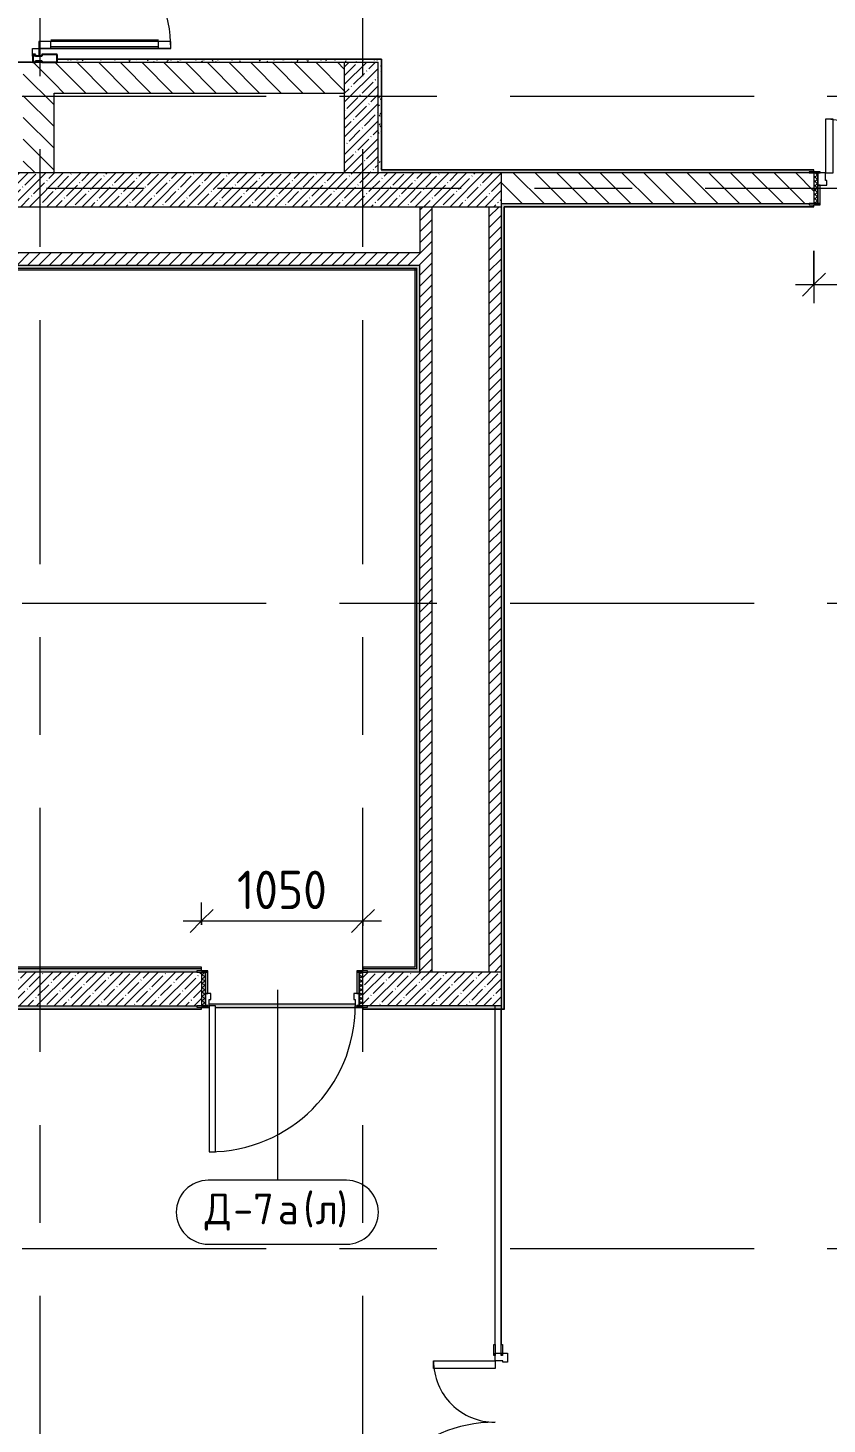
# Model space of a CAD drawing. Header units: millimetres. Extents: x 81382 to 274816, y -8553 to 29000.
# Drawn here: x 98530 to 103731, y 2458 to 11544 of the extents above; entities that cross this region are included whole.
import ezdxf

# ---------------------------------------------------------------- set-up
doc = ezdxf.new("R2010")
doc.units = ezdxf.units.MM
doc.linetypes.add('Осевая', pattern=[3175, 635, -476.25, 1587.5, -476.25])
for name, color, linetype, lineweight in [('A-ANNO-DIMS', 7, 'Continuous', 9), ('A-ANNO-DIMS-100', 7, 'Continuous', 9), ('A-DETL', 7, 'Continuous', 9), ('A-DETL-GENF', 7, 'Continuous', 9), ('A-DOOR', 7, 'Continuous', 9), ('A-DOOR-FRAM-2', 7, 'Continuous', 9), ('A-DOOR-IDEN', 7, 'Continuous', 9), ('A-GLAZ-CWMG', 7, 'Continuous', 9), ('A-GLAZ-CWMG-1', 7, 'Continuous', 25), ('A-WALL', 7, 'Continuous', 9), ('I-WALL', 7, 'Continuous', 9), ('Ограждение', 7, 'Continuous', 9), ('Оси-2', 7, 'Осевая', 9), ('Поручни', 7, 'Continuous', 9)]:
    doc.layers.add(name, color=color, linetype=linetype, lineweight=lineweight)
for name, color, linetype, lineweight, true_color in [('A-DOOR-1', 1, 'Continuous', 9, 0xff0000), ('A-DOOR-2', 1, 'Continuous', 13, 0xff0000), ('A-DOOR-FRAM-1', 1, 'Continuous', 13, 0xff0000), ('A-WALL-1', 7, 'Continuous', 9, 0x3c3c3c), ('A-WALL-FNSH-1', 7, 'Continuous', 9, 0x3c3c3c)]:
    doc.layers.add(name, color=color, linetype=linetype, lineweight=lineweight, true_color=true_color)
doc.styles.add('GOST Common_1', font='GOST_Common.ttf', dxfattribs={"height": 200})
doc.styles.add('ISOCPEUR', font='isocpeur.ttf', dxfattribs={"width": 0.9, "height": 250})
doc.dimstyles.new('ISO-2_5_0_9К_БОЛЬШОЙ', dxfattribs={"dimscale": 304.8, "dimtxt": 248.995294, "dimasz": 0.492126, "dimexe": 0.393701, "dimexo": 0.984252, "dimgap": 0, "dimtad": 1, "dimdec": 0, "dimrnd": 10, "dimzin": 0, "dimdsep": 46, "dimtxsty": 'ISOCPEUR', "dimblk1": 'OBLIQUE', "dimblk2": 'OBLIQUE', "dimsah": 1, "dimcen": 0.09, "dimdle": 0.393701, "dimazin": 0, "dimtfac": 1, "dimtdec": 4, "dimtix": 1, "dimtmove": 0, "dimatfit": 3, "dimfxl": 1, "dimtvp": 1, "dimtolj": 1, "dimtzin": 0, "dimarcsym": 2})
pattern_1 = [(45, (0, 0), (-35.35534, 35.35534), [])]
pattern_2 = [(45, (0, 0), (-57.024626, 57.024626), []), (45, (57.025, 0), (-57.024626, 57.024626), [100.806, -20.161, 3.353, -16.808])]
pattern_3 = [(135, (0, 0), (-70.71068, -70.71068), [])]
pattern_4 = [(0, (0, 0), (121.92, 30.48), [10.058, -81.382, 10.058, -81.382, -487.68]), (0, (0, 0), (121.92, 30.48), [-182.88, 10.058, -172.822, 10.058, -81.382, -213.36]), (0, (0, 0), (121.92, 30.48), [-457.2, 10.058, -50.902, 10.058, -142.342]), (120, (45.72, 15.24), (-87.356454, 90.345817), [10.058, -81.382, 10.058, -81.382, -487.68]), (120, (45.72, 15.24), (-87.356454, 90.345817), [-182.88, 10.058, -172.822, 10.058, -81.382, -213.36]), (120, (45.72, 15.24), (-87.356454, 90.345817), [-457.2, 10.058, -50.902, 10.058, -142.342]), (240, (60.96, 76.2), (-34.563546, -120.825817), [10.058, -81.382, 10.058, -81.382, -487.68]), (240, (60.96, 76.2), (-34.563546, -120.825817), [-182.88, 10.058, -172.822, 10.058, -81.382, -213.36]), (240, (60.96, 76.2), (-34.563546, -120.825817), [-457.2, 10.058, -50.902, 10.058, -142.342])]

# ---------------------------------------------------------------- blocks, each defined once
blk = doc.blocks.new('110_Дверь_СКБ_1Ст_Внутренняя1 - Д-7а_л__950x2100h_Туалет-32220591-План заполнения дверных проемов 3 этажа в осях 23-33')
at = {"layer": 'A-DOOR'}
h = blk.add_hatch(dxfattribs=at)
h.set_pattern_fill('FP_12', color=256, style=0, pattern_type=2)
h.set_pattern_definition([(135, (1776.41, 174.685), (-14.14214, -14.14214), []), (225, (1776.41, 174.685), (14.14214, -14.14214), [])])
h.paths.add_polyline_path([(537.5, 110), (512.5, 110), (512.5, -110), (537.5, -110)])
at = {"layer": 'A-DOOR-FRAM-2'}
h = blk.add_hatch(dxfattribs=at)
h.set_pattern_fill('FP_13', color=256, style=0, pattern_type=2)
h.set_pattern_definition([(45, (-346.384, 174.685), (-14.1421, 14.1421), []), (135, (-346.384, 174.685), (-14.1421, -14.1421), [])])
h.paths.add_polyline_path([(-487.5, 110), (-512.5, 110), (-512.5, -110), (-487.5, -110)])
at = {"layer": 'A-DOOR-1'}
blk.add_arc((487.5, 110), 950, 90, 180, dxfattribs=at)
at = {"layer": 'A-DOOR-2'}
for p, q in [((487.5, 1060), (447.5, 1060)), ((447.5, 1060), (447.5, 110)), ((487.5, 110), (487.5, 1060)), ((447.5, 110), (487.5, 110))]:
    blk.add_line(p, q, dxfattribs=at)
at = {"layer": 'A-DOOR-FRAM-1'}
for p, q in [((-472.5, 118), (-542.5, 118)), ((-542.5, 118), (-542.5, 110)), ((-542.5, 110), (-472.5, 110)), ((-487.5, 110), (-512.5, 110)), ((-512.5, 110), (-512.5, -110)), ((-462.5, 110), (-487.5, 110)), ((-487.5, 110), (-487.5, 30)), ((-487.5, -110), (-487.5, 110)), ((-472.5, 110), (-487.5, 110)), ((-487.5, 110), (-487.5, 109)), ((-487.5, 109), (-472.5, 109)), ((-472.5, 110), (-472.5, 118)), ((-472.5, 109), (-472.5, 110)), ((-462.5, 70), (-462.5, 110)), ((487.5, 110), (487.5, 70)), ((512.5, 110), (487.5, 110)), ((567.5, 118), (497.5, 118)), ((497.5, 118), (497.5, 110)), ((512.5, 110), (497.5, 110)), ((497.5, 110), (497.5, 109)), ((497.5, 110), (567.5, 110)), ((497.5, 109), (512.5, 109)), ((512.5, 30), (512.5, 110)), ((537.5, 110), (512.5, 110)), ((512.5, 110), (512.5, -110)), ((512.5, 109), (512.5, 110)), ((537.5, -110), (537.5, 110)), ((567.5, 110), (567.5, 118)), ((-487.5, 30), (-452.5, 30)), ((-472.5, 30), (-487.5, 30)), ((-487.5, 30), (-487.5, -110)), ((-472.5, -110), (-472.5, 30)), ((-452.5, 70), (-462.5, 70)), ((-452.5, 30), (-452.5, 70)), ((487.5, 70), (477.5, 70)), ((477.5, 70), (477.5, 30)), ((477.5, 30), (512.5, 30)), ((512.5, 30), (497.5, 30)), ((497.5, 30), (497.5, -110)), ((512.5, -110), (512.5, 30)), ((-472.5, -110), (-542.5, -110)), ((-542.5, -110), (-542.5, -118)), ((-542.5, -118), (-472.5, -118)), ((-512.5, -110), (-487.5, -110)), ((-487.5, -110), (-472.5, -110)), ((-472.5, -118), (-472.5, -110)), ((497.5, -110), (512.5, -110)), ((567.5, -110), (497.5, -110)), ((497.5, -110), (497.5, -118)), ((497.5, -118), (567.5, -118)), ((512.5, -110), (537.5, -110)), ((567.5, -118), (567.5, -110))]:
    blk.add_line(p, q, dxfattribs=at)
blk = doc.blocks.new('110_Дверь_СКБ_2Ст - Д-6_л__ ДОО_Дв_1450x2100h_Дверь из раздевальной в коридор-25835678-План заполнения дверных проемов 3 этажа в осях 23-33')
at = {"layer": 'A-DOOR'}
h = blk.add_hatch(dxfattribs=at)
h.set_pattern_fill('FP_18', color=256, style=0, pattern_type=2)
h.set_pattern_definition([(135, (1576.41, 164.685), (-14.14214, -14.14214), []), (225, (1576.41, 164.685), (14.14214, -14.14214), [])])
h.paths.add_polyline_path([(737.5, -100), (737.5, 100), (712.5, 100), (712.5, -100)])
at = {"layer": 'A-DOOR-FRAM-2'}
h = blk.add_hatch(dxfattribs=at)
h.set_pattern_fill('FP_19', color=256, style=0, pattern_type=2)
h.set_pattern_definition([(45, (-546.384, 164.685), (-14.1421, 14.1421), []), (135, (-546.384, 164.685), (-14.1421, -14.1421), [])])
h.paths.add_polyline_path([(-687.5, -100), (-687.5, 100), (-712.5, 100), (-712.5, -100)])
at = {"layer": 'A-DOOR-1'}
for centre, radius, start, end in [((662.5, 100), 950, 90, 180), ((-637.5, 100), 350, 360, 90)]:
    blk.add_arc(centre, radius, start, end, dxfattribs=at)
at = {"layer": 'A-DOOR-2'}
for p, q in [((662.5, 1050), (612.5, 1050)), ((612.5, 1050), (612.5, 100)), ((662.5, 100), (662.5, 1050)), ((-637.5, 450), (-637.5, 100)), ((-587.5, 450), (-637.5, 450)), ((-587.5, 100), (-587.5, 450)), ((-637.5, 100), (-587.5, 100)), ((612.5, 100), (662.5, 100))]:
    blk.add_line(p, q, dxfattribs=at)
at = {"layer": 'A-DOOR-FRAM-1'}
for p, q in [((-672.5, 108), (-742.5, 108)), ((-742.5, 108), (-742.5, 100)), ((-742.5, 100), (-672.5, 100)), ((-687.5, 100), (-712.5, 100)), ((-712.5, 100), (-712.5, -100)), ((-637.5, 100), (-687.5, 100)), ((-687.5, 100), (-687.5, 20)), ((-687.5, -100), (-687.5, 100)), ((-672.5, 100), (-672.5, 108)), ((-637.5, 50), (-637.5, 100)), ((662.5, 100), (662.5, 50)), ((712.5, 100), (662.5, 100)), ((767.5, 108), (697.5, 108)), ((697.5, 108), (697.5, 100)), ((697.5, 100), (767.5, 100)), ((712.5, 20), (712.5, 100)), ((737.5, 100), (712.5, 100)), ((712.5, 100), (712.5, -100)), ((737.5, -100), (737.5, 100)), ((767.5, 100), (767.5, 108)), ((-687.5, 20), (-627.5, 20)), ((-672.5, 20), (-687.5, 20)), ((-687.5, 20), (-687.5, -100)), ((-672.5, -100), (-672.5, 20)), ((-627.5, 50), (-637.5, 50)), ((-627.5, 20), (-627.5, 50)), ((662.5, 50), (652.5, 50)), ((652.5, 50), (652.5, 20)), ((652.5, 20), (712.5, 20)), ((712.5, 20), (697.5, 20)), ((697.5, 20), (697.5, -100)), ((712.5, -100), (712.5, 20)), ((-672.5, -100), (-742.5, -100)), ((-742.5, -100), (-742.5, -108)), ((-742.5, -108), (-672.5, -108)), ((-712.5, -100), (-687.5, -100)), ((-687.5, -100), (-672.5, -100)), ((-672.5, -108), (-672.5, -100)), ((697.5, -100), (712.5, -100)), ((767.5, -100), (697.5, -100)), ((697.5, -100), (697.5, -108)), ((697.5, -108), (767.5, -108)), ((712.5, -100), (737.5, -100)), ((767.5, -108), (767.5, -100))]:
    blk.add_line(p, q, dxfattribs=at)
blk = doc.blocks.new('Дверь_Витражная_остекление_ - ВВ-7 остекление-32356329-План заполнения дверных проемов 3 этажа в осях 23-33')
at = {"layer": 'A-DETL-GENF'}
for p, q in [((-815, -20), (-860, -20)), ((-860, -880), (-860, -20)), ((-815, -20), (-860, -20)), ((-860, -20), (-860, -880)), ((-815, -880), (-815, -20)), ((-815, -880), (-815, -20)), ((865, -880), (865, -20)), ((865, -20), (865, -880)), ((-860, -100), (-815, -100)), ((-850, -800), (-850, -100)), ((-806, -800), (-806, -100)), ((856, -800), (856, -100)), ((900, -100), (865, -100)), ((900, -800), (900, -140)), ((910, -880), (910, -140)), ((910, -880), (910, -140)), ((-860, -800), (-815, -800)), ((910, -800), (865, -800)), ((-860, -880), (-815, -880)), ((-860, -880), (-815, -880)), ((910, -880), (865, -880)), ((865, -880), (910, -880))]:
    blk.add_line(p, q, dxfattribs=at)
at = {"layer": 'A-DOOR-1'}
for p, q in [((-860, -880), (-860, -20)), ((860, -880), (860, -20))]:
    blk.add_line(p, q, dxfattribs=at)
for centre, start, end in [((-860, -20), 270, 0), ((860, -20), 180, 270)]:
    blk.add_arc(centre, 860, start, end, dxfattribs=at)
at = {"layer": 'A-DOOR-2'}
for p, q in [((-910, 20), (-860, 20)), ((-910, -20), (-910, 20)), ((-860, 20), (-860, -20)), ((860, 20), (910, 20)), ((860, -20), (860, 20)), ((910, 20), (910, -20)), ((-860, -20), (-910, -20)), ((910, -20), (860, -20))]:
    blk.add_line(p, q, dxfattribs=at)
blk = doc.blocks.new('Прямоугольный импост - Импост структурный с накладкой - 160мм Темный-32310142-План заполнения дверных проемов 3 этажа в осях 23-33')
at = {"layer": 'A-GLAZ-CWMG-1'}
for p, q in [((-50, 0), (-50, 17)), ((-50, 17), (0, 17)), ((-40, 0), (-50, 0)), ((-40, -40), (-40, 0)), ((0, 0), (-10, 0)), ((-10, 0), (-10, -40)), ((0, 17), (0, 0)), ((-50, -140), (-50, -40)), ((-50, -40), (-40, -40)), ((-10, -40), (0, -40)), ((0, -40), (0, -140)), ((0, -140), (-50, -140))]:
    blk.add_line(p, q, dxfattribs=at)
blk = doc.blocks.new('110_Дверь_СКБ_2Ст - Д-5_п__в составе перегородки _не входит в спец__-32680317-План заполнения дверных проемов 3 этажа в осях 23-33')
at = {"layer": 'A-DOOR-1'}
for centre, radius, start, end in [((-637.5, -20), 400, 270, 0), ((662.5, -20), 900, 180, 270)]:
    blk.add_arc(centre, radius, start, end, dxfattribs=at)
at = {"layer": 'A-DOOR-2'}
for p, q in [((-637.5, -20), (-587.5, -20)), ((-637.5, -420), (-637.5, -20)), ((-587.5, -20), (-587.5, -420)), ((612.5, -20), (662.5, -20)), ((612.5, -920), (612.5, -20)), ((662.5, -20), (662.5, -920)), ((-587.5, -420), (-637.5, -420)), ((662.5, -920), (612.5, -920))]:
    blk.add_line(p, q, dxfattribs=at)
at = {"layer": 'A-DOOR-FRAM-1'}
for p, q in [((-742.5, 28), (-672.5, 28)), ((-742.5, 20), (-742.5, 28)), ((-672.5, 20), (-742.5, 20)), ((-687.5, 60), (-627.5, 60)), ((-687.5, -20), (-687.5, 60)), ((-687.5, 20), (-672.5, 20)), ((-687.5, 19), (-687.5, 20)), ((-672.5, 19), (-687.5, 19)), ((-672.5, 28), (-672.5, 20)), ((-672.5, 20), (-672.5, 19)), ((-637.5, 30), (-637.5, -20)), ((-627.5, 30), (-637.5, 30)), ((-627.5, 60), (-627.5, 30)), ((652.5, 60), (712.5, 60)), ((652.5, 30), (652.5, 60)), ((662.5, 30), (652.5, 30)), ((662.5, -20), (662.5, 30)), ((697.5, 20), (697.5, 28)), ((697.5, 28), (767.5, 28)), ((697.5, 19), (697.5, 20)), ((697.5, 20), (712.5, 20)), ((767.5, 20), (697.5, 20)), ((712.5, 19), (697.5, 19)), ((712.5, 60), (712.5, -20)), ((712.5, 20), (712.5, 19)), ((767.5, 28), (767.5, 20)), ((-742.5, -20), (-672.5, -20)), ((-742.5, -28), (-742.5, -20)), ((-672.5, -28), (-742.5, -28)), ((-637.5, -20), (-687.5, -20)), ((-672.5, -20), (-672.5, -28)), ((712.5, -20), (662.5, -20)), ((697.5, -28), (697.5, -20)), ((697.5, -20), (767.5, -20)), ((767.5, -28), (697.5, -28)), ((767.5, -20), (767.5, -28))]:
    blk.add_line(p, q, dxfattribs=at)
blk = doc.blocks.new('Ограждение - Ограждение-32882446-План заполнения дверных проемов 3 этажа в осях 23-33')
at = {"layer": 'Ограждение'}
h = blk.add_hatch(color=256, dxfattribs=at)
h.paths.add_polyline_path([(99710, 5180), (99750, 5180), (99750, 5170), (100710, 5170), (100710, 5172), (100670, 5172), (100670, 5180), (100660, 5180), (100660, 5190), (99710, 5190)])
h.paths.add_polyline_path([(99710, 5170), (99710, 5180), (99700, 5180), (99700, 5172), (99660, 5172), (99660, 5170), (99700, 5170)])
at = {"layer": 'Поручни'}
for p, q in [((100660, 5190), (99710, 5190)), ((99660, 5170), (99710, 5170)), ((99750, 5170), (100710, 5170))]:
    blk.add_line(p, q, dxfattribs=at)
blk = doc.blocks.new('М_двери - Типоразмер_рамка-25223575-План заполнения дверных проемов 3 этажа в осях 23-33')
at = {"layer": 'A-DOOR-IDEN'}
for p, q in [((4.496, 2.08), (-4.496, 2.08)), ((-4.496, -2.08), (4.496, -2.08))]:
    blk.add_line(p, q, dxfattribs=at)
for centre, start, end in [((-4.496, 0), 90, 270), ((4.496, 0), 270, 90)]:
    blk.add_arc(centre, 2.08, start, end, dxfattribs=at)
blk = doc.blocks.new('DIMBLOCK14-План заполнения дверных проемов 3 этажа в осях 23-33')
at = {"layer": 'A-ANNO-DIMS-100'}
for p, q in [((103645, 10092), (103645, 9753.4)), ((103645, 9873.4), (103645, 10092)), ((105095, 10092), (105095, 9753.4)), ((105095, 9873.4), (105095, 10092)), ((103525, 9873.4), (105215, 9873.4))]:
    blk.add_line(p, q, dxfattribs=at)
at = {"layer": 'A-ANNO-DIMS-100', "lineweight": 20}
for p, q in [((103645, 9873.4), (103720, 9948.4)), ((105095, 9873.4), (105170, 9948.4)), ((103645, 9873.4), (103570, 9798.4)), ((105095, 9873.4), (105020, 9798.4))]:
    blk.add_line(p, q, dxfattribs=at)
at = {"layer": 'A-ANNO-DIMS-100', "color": 0, "insert": (104063.5, 10200), "char_height": 250, "width": 735.494, "attachment_point": 1, "line_spacing_factor": 1.149209, "style": 'ISOCPEUR'}
blk.add_mtext('1450', dxfattribs=at)
blk = doc.blocks.new('_Oblique')
at = {"color": 0, "linetype": 'ByBlock', "lineweight": -2}
blk.add_line((-0.5, -0.5), (0.5, 0.5), dxfattribs=at)
blk = doc.blocks.new('DIMBLOCK15-План заполнения дверных проемов 3 этажа в осях 23-33')
at = {"layer": 'A-ANNO-DIMS-100'}
for p, q in [((99660, 5708), (99660, 5852.5)), ((100710, 5700), (100710, 5852.5)), ((99540, 5732.5), (100830, 5732.5)), ((99660, 5732.5), (99660, 5708)), ((100710, 5732.5), (100710, 5700))]:
    blk.add_line(p, q, dxfattribs=at)
at = {"layer": 'A-ANNO-DIMS-100', "lineweight": 20}
for p, q in [((99660, 5732.5), (99585, 5657.5)), ((99660, 5732.5), (99735, 5807.5)), ((100710, 5732.5), (100635, 5657.5)), ((100710, 5732.5), (100785, 5807.5))]:
    blk.add_line(p, q, dxfattribs=at)
at = {"layer": 'A-ANNO-DIMS-100', "color": 0, "insert": (99890.5, 6059.2), "char_height": 250, "width": 706.764, "attachment_point": 1, "line_spacing_factor": 1.149209, "style": 'ISOCPEUR'}
blk.add_mtext('1050', dxfattribs=at)
blk = doc.blocks.new('DIMBLOCK57-План заполнения дверных проемов 3 этажа в осях 23-33')
at = {"layer": 'A-ANNO-DIMS-100', "lineweight": 20}
for p, q in [((98145.6, 13220), (98070.6, 13295)), ((98145.6, 13220), (98220.6, 13145)), ((98145.6, 11320), (98070.6, 11395)), ((98145.6, 11320), (98220.6, 11245))]:
    blk.add_line(p, q, dxfattribs=at)
at = {"layer": 'A-ANNO-DIMS-100'}
for p, q in [((98145.6, 13340), (98145.6, 11200)), ((98420.3, 13220), (98025.6, 13220)), ((98145.6, 13220), (98420.3, 13220)), ((98553.1, 11320), (98025.6, 11320)), ((98145.6, 11320), (98553.1, 11320))]:
    blk.add_line(p, q, dxfattribs=at)
at = {"layer": 'A-ANNO-DIMS-100', "color": 0, "insert": (97819, 11975.5), "char_height": 250, "width": 706.764, "attachment_point": 1, "rotation": 90, "line_spacing_factor": 1.149209, "style": 'ISOCPEUR'}
blk.add_mtext('1900', dxfattribs=at)

msp = doc.modelspace()

# ---------------------------------------------------------------- hatches: boundary and pattern name
at = {"layer": 'I-WALL'}
h = msp.add_hatch(dxfattribs=at)
h.set_pattern_fill('FP_3', color=256, style=0, pattern_type=2)
h.set_pattern_definition(pattern_3)
h.paths.add_polyline_path([(98500, 10600), (98700, 10600), (98700, 11320), (98500, 11320)])
h.paths.add_polyline_path([(98535.5, 13220), (98700, 13220), (98700, 13400), (98500, 13400), (98500, 13220)])
h = msp.add_hatch(dxfattribs=at)
h.set_pattern_fill('FP_3', color=256, style=0, pattern_type=2)
h.set_pattern_definition(pattern_3)
h.paths.add_polyline_path([(100589, 11120), (100589, 11320), (98700, 11320), (98700, 11120), (99807.7, 11120)])
h = msp.add_hatch(dxfattribs=at)
h.set_pattern_fill('FP_35', color=256, style=0, pattern_type=2)
h.set_pattern_definition(pattern_4)
h.paths.add_polyline_path([(100809, 11320), (100829, 11320), (100829, 11340), (98720, 11340), (98720, 11320), (100589, 11320)])
h = msp.add_hatch(dxfattribs=at)
h.set_pattern_fill('FP_4', color=256, style=0, pattern_type=2)
h.set_pattern_definition(pattern_2)
h.paths.add_polyline_path([(100809, 10600), (100809, 11320), (100589, 11320), (100589, 10600)])
h = msp.add_hatch(dxfattribs=at)
h.set_pattern_fill('FP_35', color=256, style=0, pattern_type=2)
h.set_pattern_definition(pattern_4)
h.paths.add_polyline_path([(100829, 10600), (100829, 11320), (100809, 11320), (100809, 10600)])
h = msp.add_hatch(dxfattribs=at)
h.set_pattern_fill('FP_3', color=256, style=0, pattern_type=2)
h.set_pattern_definition(pattern_3)
h.paths.add_polyline_path([(107130, 10400), (107130, 10600), (105095, 10600), (105095, 10400), (105125, 10400)])
h.paths.add_polyline_path([(103645, 10400), (103645, 10600), (101610, 10600), (101610, 10400), (103615, 10400)])
h.paths.add_polyline_path([(94210, 10400), (94210, 10600), (93460, 10600), (93460, 10400), (94190, 10400)])
h.paths.add_polyline_path([(92174.8, 10400), (92510, 10400), (92510, 10600), (91385, 10600), (91385, 10400), (92030, 10400)])
h.paths.add_polyline_path([(89630.5, 10400), (89985, 10400), (89985, 10600), (89610, 10600), (89610, 10400), (89630, 10400)])
h = msp.add_hatch(dxfattribs=at)
h.set_pattern_fill('FP_4', color=256, style=0, pattern_type=2)
h.set_pattern_definition(pattern_2)
h.paths.add_polyline_path([(101610, 10380), (101610, 10600), (94210, 10600), (94210, 10380), (99807.7, 10380)])
h = msp.add_hatch(dxfattribs=at)
h.set_pattern_fill('FP_35', color=256, style=0, pattern_type=2)
h.set_pattern_definition(pattern_4)
h.paths.add_polyline_path([(121210, 10600), (121210, 10620), (111180, 10620), (111180, 10608), (111210, 10608), (111210, 10600), (120162.1, 10600)])
h.paths.add_polyline_path([(110200, 10600), (110200, 10608), (110230, 10608), (110230, 10620), (109105, 10620), (109105, 10608), (109160, 10608), (109160, 10600), (109984.9, 10600)])
h.paths.add_polyline_path([(107650, 10600), (107650, 10608), (107705, 10608), (107705, 10620), (105095, 10620), (105095, 10608), (105125, 10608), (105125, 10600), (107440.6, 10600)])
h.paths.add_polyline_path([(103615, 10600), (103615, 10608), (103645, 10608), (103645, 10620), (100829, 10620), (100829, 10600), (102352, 10600)])
h = msp.add_hatch(dxfattribs=at)
h.set_pattern_fill('FP_5', color=256, style=0, pattern_type=2)
h.set_pattern_definition(pattern_1)
h.paths.add_polyline_path([(101080, 5400), (101160, 5400), (101160, 10380), (101080, 10380), (101080, 5420)])
h = msp.add_hatch(dxfattribs=at)
h.set_pattern_fill('FP_5', color=256, style=0, pattern_type=2)
h.set_pattern_definition(pattern_1)
h.paths.add_polyline_path([(101610, 5400), (101610, 10380), (101530, 10380), (101530, 5400)])
h = msp.add_hatch(dxfattribs=at)
h.set_pattern_fill('FP_35', color=256, style=0, pattern_type=2)
h.set_pattern_definition(pattern_4)
h.paths.add_polyline_path([(107110, 10380), (107130, 10380), (107130, 10400), (105125, 10399.7), (105125, 10392), (105095, 10392), (105095, 10380), (107109, 10380)])
h.paths.add_polyline_path([(103615, 10380), (103645, 10380), (103645, 10392), (103615, 10392), (103615, 10400), (101610, 10400), (101610, 10380), (102352, 10380)])
h = msp.add_hatch(dxfattribs=at)
h.set_pattern_fill('FP_35', color=256, style=0, pattern_type=2)
h.set_pattern_definition(pattern_4)
h.paths.add_polyline_path([(101630, 5160), (101630, 10380), (101610, 10380), (101610, 5160)])
h = msp.add_hatch(dxfattribs=at)
h.set_pattern_fill('FP_5', color=256, style=0, pattern_type=2)
h.set_pattern_definition(pattern_1)
h.paths.add_polyline_path([(101060, 10000), (101080, 10000), (101080, 10080), (94290, 10080), (94290, 10000), (99807.7, 10000)])
h = msp.add_hatch(dxfattribs=at)
h.set_pattern_fill('FP_35', color=256, style=0, pattern_type=2)
h.set_pattern_definition(pattern_4)
h.paths.add_polyline_path([(101049, 9980), (101060, 9980), (101060, 10000), (94310, 10000), (94310, 9980), (99807.7, 9980)])
h = msp.add_hatch(dxfattribs=at)
h.set_pattern_fill('FP_35', color=256, style=0, pattern_type=2)
h.set_pattern_definition(pattern_4)
h.paths.add_polyline_path([(101060, 5420), (101080, 5420), (101080, 10000), (101060, 10000), (101060, 5431)])
for points in [[(101060, 9969), (101060, 9980), (94310, 9980), (94310, 9969), (99807.7, 9969)], [(101060, 5431), (101060, 9980), (101049, 9980), (101049, 5431)]]:
    msp.add_hatch(color=256, dxfattribs=at).paths.add_polyline_path(points)
h = msp.add_hatch(dxfattribs=at)
h.set_pattern_fill('FP_4', color=256, style=0, pattern_type=2)
h.set_pattern_definition(pattern_2)
h.paths.add_polyline_path([(101570, 5180), (101610, 5180), (101610, 5400), (100710, 5400), (100710, 5180), (100740, 5180)])
h.paths.add_polyline_path([(99660, 5180), (99660, 5400), (94210, 5400), (94210, 5180), (99630, 5180)])
h = msp.add_hatch(color=256, dxfattribs=at)
h.paths.add_polyline_path([(101060, 5420), (101060, 5431), (100710, 5431), (100710, 5420)])
h.paths.add_polyline_path([(99660, 5420), (99660, 5431), (97940, 5431), (97940, 5420)])
h = msp.add_hatch(dxfattribs=at)
h.set_pattern_fill('FP_35', color=256, style=0, pattern_type=2)
h.set_pattern_definition(pattern_4)
h.paths.add_polyline_path([(100740, 5400), (101080, 5400), (101080, 5420), (100710, 5420), (100710, 5408), (100740, 5408), (100740, 5401.7)])
h.paths.add_polyline_path([(99630, 5400), (99630, 5408), (99660, 5408), (99660, 5420), (97940, 5420), (97940, 5400)])
h = msp.add_hatch(dxfattribs=at)
h.set_pattern_fill('FP_35', color=256, style=0, pattern_type=2)
h.set_pattern_definition(pattern_4)
h.paths.add_polyline_path([(100740, 5160), (101610, 5160), (101610, 5180), (100740, 5180), (100740, 5172), (100710, 5172), (100710, 5160)])
h.paths.add_polyline_path([(99660, 5160), (99660, 5172), (99630, 5172), (99630, 5180), (94190, 5180), (94190, 5160), (97263.4, 5160)])

# ---------------------------------------------------------------- linework, layer by layer
at = {"layer": 'A-DETL'}
msp.add_line((98670, 11320), (99490, 11320), dxfattribs=at)
at = {"layer": 'A-DOOR-IDEN'}
msp.add_line((100154, 5283.2), (100153.3, 4044.9), dxfattribs=at)
at = {"layer": 'A-WALL'}
for p, q in [((97419, 11320), (100809, 11320)), ((98720, 11340), (100829, 11340)), ((100829, 11320), (100829, 10620)), ((100829, 10620), (103645, 10620)), ((101610, 10400), (103615, 10400)), ((103645, 10380), (101630, 10380)), ((94290, 10000), (101080, 10000)), ((101080, 5400), (101080, 10000)), ((101060, 5420), (101060, 9980)), ((99630, 5400), (97940, 5400)), ((101060, 5420), (100710, 5420)), ((101080, 5400), (100740, 5400)), ((101610, 5400), (101530, 5400)), ((94210, 5180), (99630, 5180)), ((101610, 5180), (100740, 5180)), ((101570, 2975), (101570, 5180)), ((101610, 2975), (101610, 5159))]:
    msp.add_line(p, q, dxfattribs=at)
at = {"layer": 'A-WALL-1'}
for p, q in [((98720, 11340), (98720, 11320)), ((100589, 11320), (100589, 10600)), ((100809, 10600), (100809, 11320)), ((98700, 10600), (98700, 11120)), ((98700, 11120), (100589, 11120)), ((103615, 10600), (93490, 10600)), ((101610, 10600), (101610, 5159)), ((103645, 10608), (103645, 10620)), ((94210, 10380), (101610, 10380)), ((101080, 10380), (101080, 10080)), ((101160, 5400), (101160, 10380)), ((101530, 10380), (101530, 5400)), ((101630, 5160), (101630, 10380)), ((103645, 10380), (103645, 10392)), ((101080, 10080), (94290, 10080)), ((94310, 9980), (101060, 9980)), ((99660, 5420), (97940, 5420)), ((99660, 5408), (99660, 5420)), ((100710, 5420), (100710, 5408)), ((101530, 5400), (101080, 5400)), ((94190, 5160), (99660, 5160)), ((99660, 5160), (99660, 5172)), ((100710, 5172), (100710, 5160)), ((100710, 5160), (101630, 5160))]:
    msp.add_line(p, q, dxfattribs=at)
at = {"layer": 'A-WALL-FNSH-1'}
for p, q in [((100830, 11341), (98721, 11341)), ((98721, 11341), (98721, 11340)), ((100829, 11340), (100829, 11320)), ((100830, 11341), (100830, 10620)), ((103645, 10621), (100830, 10621)), ((103645, 10620), (103645, 10621)), ((101631, 5159), (101631, 10379)), ((101631, 10379), (103645, 10379)), ((103645, 10379), (103645, 10380)), ((94321, 9969), (101060, 9969)), ((101049, 9980), (101049, 5431)), ((99660, 5431), (97940, 5431)), ((99660, 5420), (99660, 5431)), ((101049, 5431), (100710, 5431)), ((100710, 5431), (100710, 5420)), ((94189, 5159), (99660, 5159)), ((99660, 5159), (99660, 5160)), ((100710, 5160), (100710, 5159)), ((100710, 5159), (101569, 5159)), ((101569, 5159), (101569, 2975)), ((101570, 5159), (101610, 5159)), ((101611, 5159), (101631, 5159)), ((101611, 2975), (101611, 5159))]:
    msp.add_line(p, q, dxfattribs=at)
at = {"layer": 'Оси-2'}
for p, q in [((98610, 593.7), (98610, 18900)), ((100710, 593.7), (100710, 18900)), ((84681.8, 11100), (122730, 11100)), ((85951.8, 10500), (122730, 10500)), ((84681.8, 7800), (122730, 7800)), ((84681.8, 3600), (122730, 3600))]:
    msp.add_line(p, q, dxfattribs=at)

# ---------------------------------------------------------------- block references
at = {"layer": 'A-DOOR-1'}
for name, p, rotation in [('Дверь_Витражная_остекление_ - ВВ-7 остекление-32356329-План заполнения дверных проемов 3 этажа в осях 23-33', (98580, 12270), 89.99999999999993), ('110_Дверь_СКБ_1Ст_Внутренняя1 - Д-7а_л__950x2100h_Туалет-32220591-План заполнения дверных проемов 3 этажа в осях 23-33', (100197.5, 5290), 180), ('110_Дверь_СКБ_2Ст - Д-5_п__в составе перегородки _не входит в спец__-32680317-План заполнения дверных проемов 3 этажа в осях 23-33', (101590, 2232.5), 270)]:
    msp.add_blockref(name, p, dxfattribs=dict(at, rotation=rotation))
msp.add_blockref('110_Дверь_СКБ_2Ст - Д-6_л__ ДОО_Дв_1450x2100h_Дверь из раздевальной в коридор-25835678-План заполнения дверных проемов 3 этажа в осях 23-33', (104357.5, 10500), dxfattribs=at)
at = {"layer": 'A-DOOR-IDEN', "xscale": 99.99999999999993, "yscale": 99.99999999999993, "zscale": 99.99999999999993}
msp.add_blockref('М_двери - Типоразмер_рамка-25223575-План заполнения дверных проемов 3 этажа в осях 23-33', (100153.3, 3836.9), dxfattribs=at)
at = {"layer": 'A-GLAZ-CWMG', "extrusion": (0, 0, -1), "rotation": 270.0000000000001}
msp.add_blockref('Прямоугольный импост - Импост структурный с накладкой - 160мм Темный-32310142-План заполнения дверных проемов 3 этажа в осях 23-33', (-98580, 11320), dxfattribs=at)
at = {"layer": 'Поручни'}
msp.add_blockref('Ограждение - Ограждение-32882446-План заполнения дверных проемов 3 этажа в осях 23-33', (0, 0), dxfattribs=at)

# ---------------------------------------------------------------- texts
at = {"layer": 'A-DOOR-IDEN', "char_height": 200, "attachment_point": 1, "style": 'GOST Common_1'}
for s, insert, width in [('\\fGOST Common|b0|i0|c204|p34|;Д', (99681, 3958.1), 224.472), ('-7', (99866.2, 3958.1), 352.742), ('\\fGOST Common|b0|i0|c204|p34|;(', (100322.6, 3958.1), 96.202), ('\\fGOST Common|b0|i0|c204|p34|;)', (100540.9, 3958.1), 96.202), ('\\fGOST Common|b0|i0|c204|p34|;а', (100157.3, 3958.1), 200.422), ('\\fGOST Common|b0|i0|c204|p34|;л', (100402, 3958.1), 168.354)]:
    msp.add_mtext(s, dxfattribs=dict(at, insert=insert, width=width))

# ---------------------------------------------------------------- dimensions: what is measured, and where the dimension line sits
at = {"layer": 'A-ANNO-DIMS'}
dim = msp.add_linear_dim(base=(98145.6, 11320), p1=(98720.3, 13220), p2=(98853.1, 11320), angle=90, dimstyle='ISO-2_5_0_9К_БОЛЬШОЙ', override={"dimpost": '<>', "dimfxl": 1904.635405}, dxfattribs=at)
dim.commit()
dim.dimension.update_dxf_attribs({"geometry": 'DIMBLOCK57-План заполнения дверных проемов 3 этажа в осях 23-33', "text_midpoint": (98020.6, 12270)})
for base, p1, p2, override, picture, middle in [((105095, 9873.4), (103645, 10392), (105095, 10392), {"dimpost": '<>', "dimfxl": 1450}, 'DIMBLOCK14-План заполнения дверных проемов 3 этажа в осях 23-33', (104370, 9998.4)), ((100710, 5732.5), (99660, 5408), (100710, 5400), {"dimpost": '<>', "dimfxl": 1050.030476}, 'DIMBLOCK15-План заполнения дверных проемов 3 этажа в осях 23-33', (100185, 5857.5))]:
    dim = msp.add_linear_dim(base=base, p1=p1, p2=p2, dimstyle='ISO-2_5_0_9К_БОЛЬШОЙ', override=override, dxfattribs=at)
    dim.commit()
    dim.dimension.update_dxf_attribs({"geometry": picture, "text_midpoint": middle})

doc.saveas('drawing.dxf')
